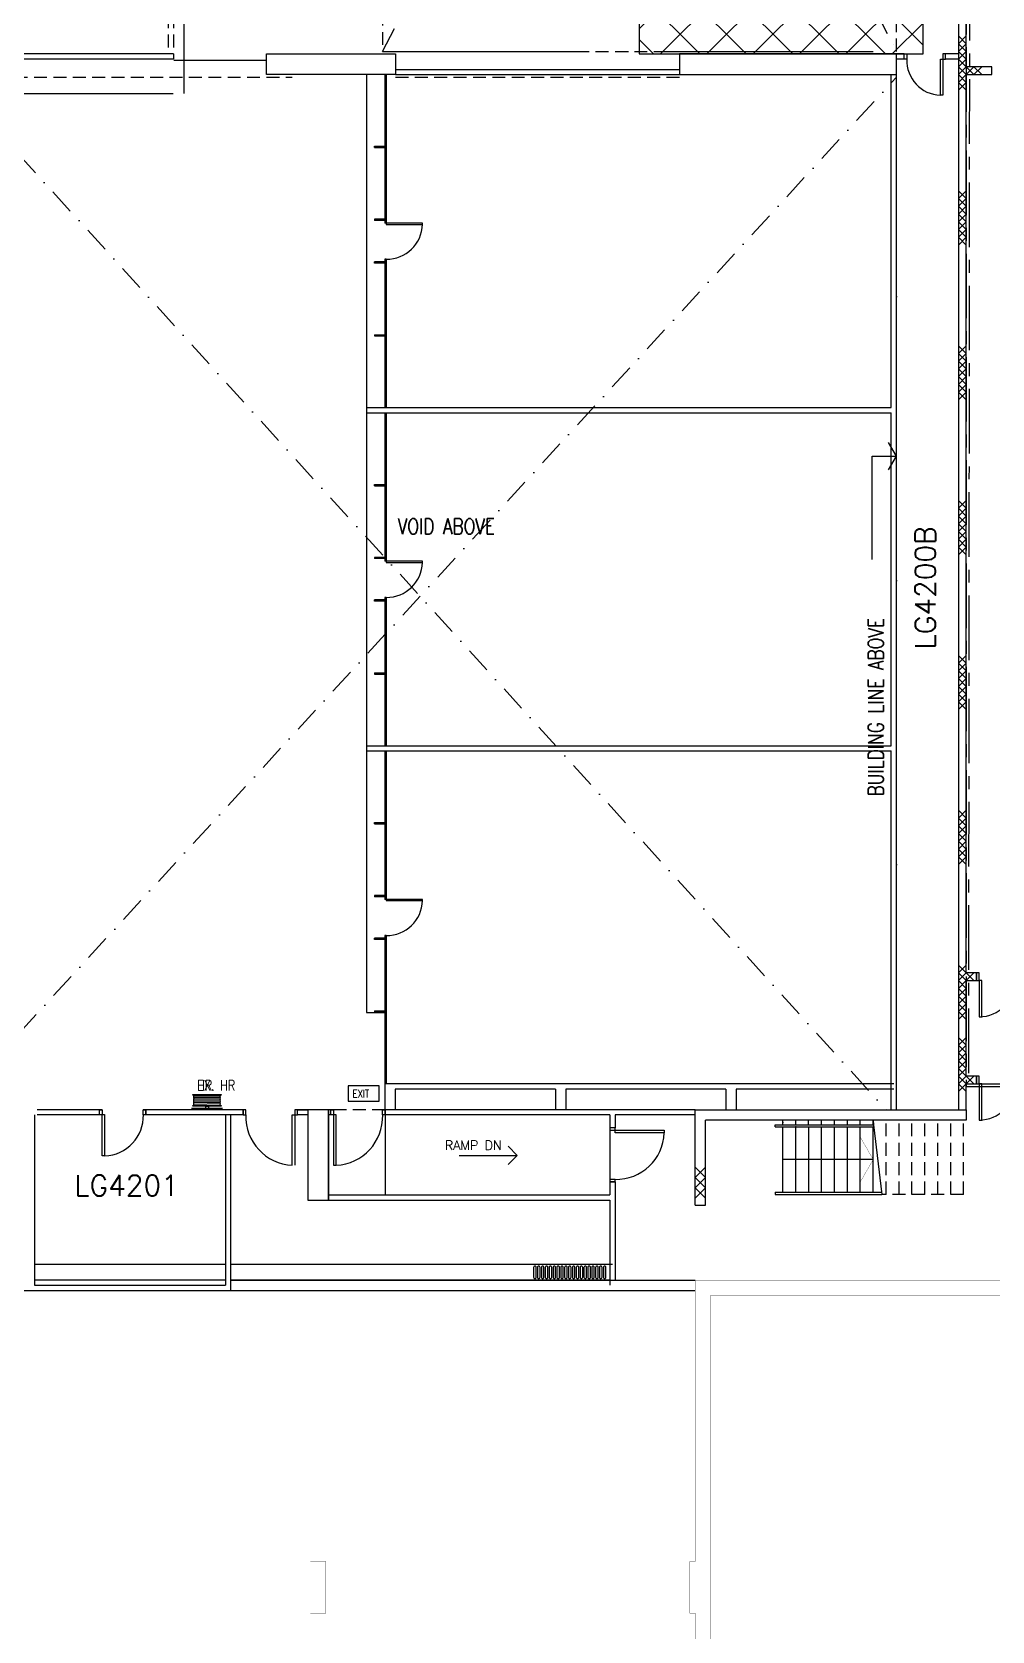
# Model space of a CAD drawing. Extents: x -163002 to 22103, y -98847 to 51643.
# Drawn here: x -96290 to -77700, y -82598 to -51624 of the extents above; entities that cross this region are included whole.
import ezdxf

# ---------------------------------------------------------------- set-up
doc = ezdxf.new("R2010")
doc.units = 0
doc.header["$LTSCALE"] = 1000
doc.header["$MEASUREMENT"] = 0
for name, pattern in [('s1108a$0$CENTER', [2, 1.25, -0.25, 0.25, -0.25]), ('s1108a$0$DASHDOT', [1, 0.5, -0.25, 0, -0.25]), ('s1108a$0$DOT-CEN2', [5.5, 4, -0.75, 0, -0.75]), ('s1108a$0$DOT-CEN3', [13, 10, -1.5, 0, -1.5]), ('s1108a$0$HIDDEN', [0.375, 0.25, -0.125])]:
    doc.linetypes.add(name, pattern=pattern)
doc.layers.get('0').update_dxf_attribs({"linetype": 'CONTINUOUS'})
for name, color, linetype in [('s1108a$0$20', 1, 'CONTINUOUS'), ('s1108a$0$22', 7, 'CONTINUOUS'), ('s1108a$0$23', 7, 'CONTINUOUS'), ('s1108a$0$25', 7, 'CONTINUOUS'), ('s1108a$0$30', 7, 'CONTINUOUS'), ('s1108a$0$48', 7, 'CONTINUOUS'), ('s1108a$0$56', 7, 'CONTINUOUS'), ('s1108a$0$6', 7, 'CONTINUOUS'), ('s1108a$0$7', 7, 'CONTINUOUS'), ('s1108a$0$9', 7, 'CONTINUOUS'), ('s1108a$0$CHANN', 9, 'CONTINUOUS'), ('s1108a$0$DOOR', 1, 'CONTINUOUS'), ('s1108a$0$EX-SERV', 8, 's1108a$0$DOT-CEN2'), ('s1108a$0$FS', 1, 'CONTINUOUS'), ('s1108a$0$GLASS', 11, 'CONTINUOUS'), ('s1108a$0$NEW-BWL', 4, 'CONTINUOUS'), ('s1108a$0$NEW-CRB', 12, 'CONTINUOUS'), ('s1108a$0$NEW-DR', 2, 'CONTINUOUS'), ('s1108a$0$NEW-RAMP', 6, 'CONTINUOUS'), ('s1108a$0$NEW-TXT', 6, 'CONTINUOUS'), ('s1108a$0$NEW-WAL', 4, 'CONTINUOUS'), ('s1108a$0$NEW1', 1, 'CONTINUOUS'), ('s1108a$0$PART', 4, 'CONTINUOUS'), ('s1108a$0$ROOM-NO', 4, 'CONTINUOUS'), ('s1108a$0$VOID-ABV', 15, 's1108a$0$DOT-CEN3')]:
    doc.layers.add(name, color=color, linetype=linetype)
doc.styles.add('s1108a$0$STANDARD', font='SIMPLEX')

# ---------------------------------------------------------------- blocks, each defined once
blk = doc.blocks.new('s1108a$0$D1500B')
at = {"layer": 's1108a$0$30', "color": 11, "linetype": 'Continuous'}
for points in [[(0.05, 0.15), (0.1, 0.15), (0.1, 0.85), (0.05, 0.85)], [(1.4, 0.15), (1.45, 0.15), (1.45, 0.85), (1.4, 0.85)], [(0, 0), (0.05, 0), (0.05, 0.15), (0, 0.15)], [(1.45, 0), (1.5, 0), (1.5, 0.15), (1.45, 0.15)]]:
    blk.add_lwpolyline(points, close=True, dxfattribs=at)
for centre, start, end in [((0.05, 0.15), 0, 90), ((1.450002, 0.15), 90, 180)]:
    blk.add_arc(centre, 0.700001, start, end, dxfattribs=at)
blk = doc.blocks.new('s1108a$0$H450')
at = {"layer": 's1108a$0$22', "color": 1, "linetype": 'Continuous'}
for points in [[(0, 0.15), (0.15, 0), (0.3, 0.15), (0.45, 0)], [(0, 0), (0.15, 0.15), (0.3, 0), (0.45, 0.15)]]:
    blk.add_lwpolyline(points, dxfattribs=at)
blk = doc.blocks.new('s1108a$0$HR')
at = {"layer": 's1108a$0$56', "color": 1, "linetype": 'Continuous'}
for p, q in [((-0.3, 0), (0.3, 0)), ((0.249, -0.0595), (-0.2491, -0.0671)), ((0.249, -0.0863), (-0.2491, -0.0939)), ((0.249, -0.1131), (-0.2491, -0.1207)), ((0.249, -0.1399), (-0.2491, -0.1475)), ((0.249, -0.1667), (-0.2491, -0.1743)), ((-0.2491, -0.201), (0.249, -0.1934)), ((0.249, -0.2202), (-0.2491, -0.2278)), ((0.249, -0.247), (-0.2491, -0.2546))]:
    blk.add_line(p, q, dxfattribs=at)
for points in [[(-0.275, -0.0575), (-0.275, -0.045), (0.275, -0.045), (0.275, -0.0575)], [(0.275, -0.2575), (0.275, -0.27), (-0.275, -0.27), (-0.275, -0.2575)], [(0.02, -0.0001), (0.02, -0.045), (-0.03, -0.045), (-0.03, -0.0001)]]:
    blk.add_lwpolyline(points, close=True, dxfattribs=at)
for centre, start, end in [((-0.2491, -0.08055), 89.999978, 269.999972), ((-0.2491, -0.107336), 89.999978, 269.999972), ((-0.2491, -0.134122), 89.999978, 269.999972), ((-0.2491, -0.160907), 89.999978, 269.999972), ((-0.2491, -0.187693), 89.999978, 269.999972), ((-0.2491, -0.214479), 89.999978, 269.999972), ((-0.2491, -0.241265), 89.999978, 269.999972), ((0.249, -0.07295), 270.000025, 90.000019), ((0.249, -0.099736), 270.000025, 90.000019), ((0.249, -0.126522), 270.000025, 90.000019), ((0.249, -0.153307), 270.000025, 90.000019), ((0.249, -0.180093), 270.000025, 90.000019), ((0.249, -0.206879), 270.000025, 90.000019), ((0.249, -0.233665), 270.000025, 90.000019)]:
    blk.add_arc(centre, 0.013393, start, end, dxfattribs=at)
blk = doc.blocks.new('s1108a$0$EXIT')
at = {"layer": 's1108a$0$56', "color": 1, "linetype": 'Continuous'}
blk.add_lwpolyline([(0, 0), (0.6, 0), (0.6, 0.3), (0, 0.3)], close=True, dxfattribs=at)
at = {"layer": 's1108a$0$56', "color": 1, "linetype": 'Continuous', "style": 's1108a$0$STANDARD', "width": 0.8}
blk.add_text('EXIT', height=0.15, dxfattribs=at).set_placement((0.0816, 0.0747))
blk = doc.blocks.new('s1108a')
h = blk.add_hatch()
h.set_pattern_fill('ANSI37', color=9, scale=200)
h.set_pattern_definition([(45, (675.4, 12990.56), (-449.0128, 449.0128), []), (135, (675.4, 12990.56), (-449.0128, -449.0128), [])])
h.paths.add_polyline_path([(-84534, -52050), (-79034, -52050), (-79034, -48450), (-84534, -48450)])
at = {"color": 9}
blk.add_lwpolyline([(-84534, -52050), (-79034, -52050), (-79034, -48450), (-84534, -48450)], close=True, dxfattribs=at)
at = {"layer": 's1108a$0$20', "color": 14, "linetype": 'Continuous'}
for p, q in [((-78200, -52300), (-78200, -47603)), ((-77700, -52300), (-78200, -52300)), ((-77700, -52450), (-77700, -52300)), ((-78200, -52450), (-77700, -52450)), ((-83450, -72500), (-78200, -72500)), ((-78200, -72700), (-83250, -72700)), ((-78350, -72500), (-78200, -72500)), ((-78200, -72500), (-78200, -72700)), ((-78200, -72500), (-78200, -72700))]:
    blk.add_line(p, q, dxfattribs=at)
at = {"layer": 's1108a$0$20', "linetype": 's1108a$0$HIDDEN'}
for p, q in [((-93650, -49050), (-93650, -52050)), ((-93550, -49050), (-93550, -52150))]:
    blk.add_line(p, q, dxfattribs=at)
at = {"layer": 's1108a$0$20', "color": 8, "linetype": 'Continuous'}
blk.add_line((-77700, -52450), (-77700, -52300), dxfattribs=at)
at = {"layer": 's1108a$0$20', "color": 14, "linetype": 'Continuous'}
for points in [[(-78350, -47603), (-78350, -72500), (-78200, -72500), (-78200, -72000), (-78000, -72000), (-78000, -71850), (-78200, -71850), (-78200, -70000), (-78000, -70000), (-78000, -69850), (-78200, -69850), (-78200, -52450), (-77700, -52450)], [(-77700, -52300), (-78200, -52300), (-78200, -47603)]]:
    blk.add_lwpolyline(points, dxfattribs=at)
at = {"layer": 's1108a$0$22', "color": 14, "linetype": 'Continuous'}
for p, q in [((-78050, -69850), (-78200, -70000)), ((-78200, -69850), (-78050, -70000)), ((-78050, -71850), (-78200, -72000)), ((-78200, -71850), (-78050, -72000))]:
    blk.add_line(p, q, dxfattribs=at)
for points in [[(-78350, -51700), (-78200, -51850), (-78350, -52000), (-78200, -52150), (-78350, -52300), (-78200, -52450), (-78350, -52600), (-78200, -52750)], [(-78200, -51700), (-78350, -51850), (-78200, -52000), (-78350, -52150), (-78200, -52300), (-78350, -52450), (-78200, -52600), (-78350, -52750)], [(-78350, -51700), (-78200, -51850), (-78350, -52000), (-78200, -52150), (-78350, -52300), (-78200, -52450), (-78350, -52600), (-78200, -52750)], [(-78200, -51700), (-78350, -51850), (-78200, -52000), (-78350, -52150), (-78200, -52300), (-78350, -52450), (-78200, -52600), (-78350, -52750)], [(-78200, -52450), (-78050, -52300), (-77900, -52450)], [(-78200, -52300), (-78050, -52450), (-77900, -52300)], [(-78200, -52450), (-78050, -52300), (-77900, -52450)], [(-78200, -52300), (-78050, -52450), (-77900, -52300)], [(-78350, -54700), (-78200, -54850), (-78350, -55000), (-78200, -55150), (-78350, -55300), (-78200, -55450), (-78350, -55600), (-78200, -55750)], [(-78200, -54700), (-78350, -54850), (-78200, -55000), (-78350, -55150), (-78200, -55300), (-78350, -55450), (-78200, -55600), (-78350, -55750)], [(-78350, -54700), (-78200, -54850), (-78350, -55000), (-78200, -55150), (-78350, -55300), (-78200, -55450), (-78350, -55600), (-78200, -55750)], [(-78200, -54700), (-78350, -54850), (-78200, -55000), (-78350, -55150), (-78200, -55300), (-78350, -55450), (-78200, -55600), (-78350, -55750)], [(-78350, -57700), (-78200, -57850), (-78350, -58000), (-78200, -58150), (-78350, -58300), (-78200, -58450), (-78350, -58600), (-78200, -58750)], [(-78200, -57700), (-78350, -57850), (-78200, -58000), (-78350, -58150), (-78200, -58300), (-78350, -58450), (-78200, -58600), (-78350, -58750)], [(-78350, -57700), (-78200, -57850), (-78350, -58000), (-78200, -58150), (-78350, -58300), (-78200, -58450), (-78350, -58600), (-78200, -58750)], [(-78200, -57700), (-78350, -57850), (-78200, -58000), (-78350, -58150), (-78200, -58300), (-78350, -58450), (-78200, -58600), (-78350, -58750)], [(-78350, -60700), (-78200, -60850), (-78350, -61000), (-78200, -61150), (-78350, -61300), (-78200, -61450), (-78350, -61600), (-78200, -61750)], [(-78200, -60700), (-78350, -60850), (-78200, -61000), (-78350, -61150), (-78200, -61300), (-78350, -61450), (-78200, -61600), (-78350, -61750)], [(-78350, -60700), (-78200, -60850), (-78350, -61000), (-78200, -61150), (-78350, -61300), (-78200, -61450), (-78350, -61600), (-78200, -61750)], [(-78200, -60700), (-78350, -60850), (-78200, -61000), (-78350, -61150), (-78200, -61300), (-78350, -61450), (-78200, -61600), (-78350, -61750)], [(-78350, -63700), (-78200, -63850), (-78350, -64000), (-78200, -64150), (-78350, -64300), (-78200, -64450), (-78350, -64600), (-78200, -64750)], [(-78200, -63700), (-78350, -63850), (-78200, -64000), (-78350, -64150), (-78200, -64300), (-78350, -64450), (-78200, -64600), (-78350, -64750)], [(-78350, -63700), (-78200, -63850), (-78350, -64000), (-78200, -64150), (-78350, -64300), (-78200, -64450), (-78350, -64600), (-78200, -64750)], [(-78200, -63700), (-78350, -63850), (-78200, -64000), (-78350, -64150), (-78200, -64300), (-78350, -64450), (-78200, -64600), (-78350, -64750)], [(-78350, -66700), (-78200, -66850), (-78350, -67000), (-78200, -67150), (-78350, -67300), (-78200, -67450), (-78350, -67600), (-78200, -67750)], [(-78200, -66700), (-78350, -66850), (-78200, -67000), (-78350, -67150), (-78200, -67300), (-78350, -67450), (-78200, -67600), (-78350, -67750)], [(-78350, -69700), (-78200, -69850), (-78350, -70000), (-78200, -70150), (-78350, -70300), (-78200, -70450), (-78350, -70600), (-78200, -70750)], [(-78200, -69700), (-78350, -69850), (-78200, -70000), (-78350, -70150), (-78200, -70300), (-78350, -70450), (-78200, -70600), (-78350, -70750)], [(-78350, -71100), (-78200, -71250), (-78350, -71400), (-78200, -71550), (-78350, -71700), (-78200, -71850), (-78350, -72000), (-78200, -72150)], [(-78200, -71100), (-78350, -71250), (-78200, -71400), (-78350, -71550), (-78200, -71700), (-78350, -71850), (-78200, -72000), (-78350, -72150)]]:
    blk.add_lwpolyline(points, dxfattribs=at)
at = {"layer": 's1108a$0$23', "color": 2, "linetype": 's1108a$0$DASHDOT'}
for p, q in [((-89500, -32500), (-79550, -52000)), ((-89500, -52000), (-79550, -32500)), ((-97900, -72500), (-79550, -52500)), ((-97900, -52500), (-79750, -72500))]:
    blk.add_line(p, q, dxfattribs=at)
at = {"layer": 's1108a$0$23', "color": 2, "linetype": 's1108a$0$HIDDEN'}
for p, q in [((-79550, -52000), (-79550, -32500)), ((-97000, -52500), (-91250, -52500)), ((-89250, -52500), (-83750, -52500)), ((-89250, -52500), (-83750, -52500)), ((-79550, -72500), (-79550, -52500)), ((-79550, -72500), (-79550, -52500)), ((-83450, -72500), (-90550, -72500))]:
    blk.add_line(p, q, dxfattribs=at)
blk.add_lwpolyline([(-89500, -32500), (-89500, -52000), (-83750, -52000)], dxfattribs=at)
at = {"layer": 's1108a$0$23', "color": 10, "linetype": 'Continuous'}
for points in [[(-92440, -75800), (-83450, -75800)], [(-113100, -81250), (-113100, -76000), (-83450, -76000)]]:
    blk.add_lwpolyline(points, dxfattribs=at)
at = {"layer": 's1108a$0$25', "color": 10, "linetype": 'Continuous'}
for p, q in [((-81751, -72791), (-81751, -72701)), ((-81501, -72791), (-81501, -72701)), ((-81251, -72791), (-81251, -72701)), ((-81001, -72791), (-81001, -72701)), ((-80751, -72791), (-80751, -72701)), ((-80501, -72791), (-80501, -72701)), ((-80251, -72791), (-80251, -72701)), ((-80003, -72699), (-79992, -72790)), ((-80001, -72791), (-80001, -72701)), ((-81900, -72790), (-79991, -72790)), ((-81900, -72830), (-81900, -72790)), ((-81900, -72830), (-79986, -72830)), ((-81750, -74100), (-81750, -72830)), ((-81501, -72831), (-81500, -72831)), ((-81500, -74100), (-81500, -72830)), ((-81250, -74100), (-81250, -72830)), ((-81000, -74100), (-81000, -72830)), ((-80750, -74100), (-80750, -72830)), ((-80500, -74100), (-80500, -72830)), ((-80250, -74100), (-80250, -72830)), ((-80000, -74100), (-80000, -72830)), ((-79992, -72790), (-79834, -74140)), ((-80000, -73465), (-81750, -73465)), ((-81900, -74100), (-79838, -74100)), ((-81900, -74100), (-81900, -74140)), ((-81900, -74140), (-79834, -74140))]:
    blk.add_line(p, q, dxfattribs=at)
at = {"layer": 's1108a$0$25', "color": 10, "linetype": 's1108a$0$HIDDEN'}
for p, q in [((-79750, -74140), (-79750, -72700)), ((-79500, -74140), (-79500, -72700)), ((-79250, -74140), (-79250, -72700)), ((-79000, -74140), (-79000, -72700)), ((-78750, -74140), (-78750, -72700)), ((-78500, -74140), (-78500, -72700)), ((-78250, -74140), (-78250, -72700)), ((-78250, -74140), (-79834, -74140))]:
    blk.add_line(p, q, dxfattribs=at)
at = {"layer": 's1108a$0$25', "color": 10, "linetype": 'Continuous', "const_width": 5}
for points in [[(-80000, -73465), (-80250, -73032)], [(-80000, -73465), (-80250, -73898)]]:
    blk.add_lwpolyline(points, dxfattribs=at)
at = {"layer": 's1108a$0$25', "color": 10, "linetype": 'Continuous'}
for p in [(-81750, -72750), (-81501, -72831)]:
    blk.add_point(p, dxfattribs=at)
at = {"layer": 's1108a$0$30', "color": 1}
for points in [[(-79400, -52150), (-79400, -52050), (-79350, -52050), (-79350, -52150)], [(-78600, -52150), (-78600, -52050), (-78650, -52050), (-78650, -52150)]]:
    blk.add_lwpolyline(points, close=True, dxfattribs=at)
at = {"layer": 's1108a$0$30', "color": 8}
for points in [[(-79400, -52150), (-79400, -52050), (-79350, -52050), (-79350, -52150)], [(-78600, -52150), (-78600, -52050), (-78650, -52050), (-78650, -52150)]]:
    blk.add_lwpolyline(points, close=True, dxfattribs=at)
at = {"layer": 's1108a$0$30', "color": 1, "linetype": 'Continuous'}
blk.add_lwpolyline([(-78700, -52150), (-78650, -52150), (-78650, -52850), (-78700, -52850)], close=True, dxfattribs=at)
at = {"layer": 's1108a$0$30', "color": 8, "linetype": 'Continuous'}
blk.add_lwpolyline([(-78700, -52150), (-78650, -52150), (-78650, -52850), (-78700, -52850)], close=True, dxfattribs=at)
at = {"layer": 's1108a$0$30', "color": 1, "linetype": 'Continuous'}
blk.add_arc((-78675, -52175), 675, 177.8789, 267.8789, dxfattribs=at)
at = {"layer": 's1108a$0$30', "color": 8, "linetype": 'Continuous'}
blk.add_arc((-78675, -52175), 675, 177.8789, 267.8789, dxfattribs=at)
at = {"layer": 's1108a$0$48', "color": 2, "linetype": 'Continuous'}
for points in [[(-79704, -60108), (-79550, -59842), (-79704, -59576)], [(-80023, -61842), (-80023, -59842), (-79550, -59842)]]:
    blk.add_lwpolyline(points, dxfattribs=at)
at = {"layer": 's1108a$0$48', "color": 8, "linetype": 'Continuous'}
blk.add_lwpolyline([(-79704, -60108), (-79550, -59842), (-79704, -59576)], dxfattribs=at)
at = {"layer": 's1108a$0$6', "color": 14, "linetype": 'Continuous', "const_width": 5}
for points in [[(-89250, -52450), (-91750, -52450), (-91750, -52050), (-89250, -52050)], [(-89250, -52450), (-91750, -52450), (-91750, -52050), (-89250, -52050)], [(-83750, -52450), (-79550, -52450), (-79550, -52050), (-83750, -52050)], [(-83750, -52450), (-79550, -52450), (-79550, -52050), (-83750, -52050)], [(-90950, -74250), (-90550, -74250), (-90550, -72500), (-90950, -72500)], [(-90900, -82250), (-90600, -82250), (-90600, -81250), (-90900, -81250)]]:
    blk.add_lwpolyline(points, close=True, dxfattribs=at)
at = {"layer": 's1108a$0$6', "linetype": 'Continuous'}
for points in [[(-89250, -52450), (-91750, -52450), (-91750, -52050), (-89250, -52050)], [(-83750, -52450), (-79550, -52450), (-79550, -52050), (-83750, -52050)], [(-83750, -52450), (-79550, -52450), (-79550, -52050), (-83750, -52050)], [(-90950, -74250), (-90550, -74250), (-90550, -72500), (-90950, -72500)], [(-90950, -74250), (-90550, -74250), (-90550, -72500), (-90950, -72500)]]:
    blk.add_lwpolyline(points, close=True, dxfattribs=at)
at = {"layer": 's1108a$0$6', "color": 8, "linetype": 'Continuous'}
blk.add_lwpolyline([(-90450, -72500), (-90800, -72500)], dxfattribs=at)
at = {"layer": 's1108a$0$6', "linetype": 'Continuous'}
for points in [[(-90450, -72500), (-90800, -72500)], [(-90550, -72500), (-90550, -74250)]]:
    blk.add_lwpolyline(points, dxfattribs=at)
at = {"layer": 's1108a$0$7', "color": 4, "linetype": 's1108a$0$CENTER'}
for points in [[(-76250, -32300), (-76250, -32550), (-78118, -32539), (-78157, -72000), (-76200, -72000)], [(-78200, -45920), (-78200, -72050), (-76200, -72050)]]:
    blk.add_lwpolyline(points, dxfattribs=at)
at = {"layer": 's1108a$0$9', "color": 10, "linetype": 'Continuous', "const_width": 5}
for points in [[(-62807, -65300), (-76500, -65300), (-76500, -75800), (-83450, -75800)], [(-62598, -65600), (-76200, -65600), (-76200, -76100), (-83150, -76100), (-83150, -89300)], [(-83450, -89300), (-83450, -82250), (-83550, -82250), (-83550, -81250), (-83450, -81250), (-83450, -75800)]]:
    blk.add_lwpolyline(points, dxfattribs=at)
at = {"layer": 's1108a$0$CHANN'}
for p, q in [((-92540, -75499), (-96240, -75499)), ((-85050, -75499), (-92440, -75499)), ((-92540, -75799), (-96240, -75799)), ((-85100, -75799), (-92440, -75799))]:
    blk.add_line(p, q, dxfattribs=at)
for points in [[(-86552, -75769), (-86550, -75769, 0.414214), (-86526, -75745), (-86526, -75553, 0.414214), (-86550, -75529), (-86552, -75529, 0.414214), (-86576, -75553), (-86576, -75745, 0.414214)], [(-86477, -75769), (-86475, -75769, 0.414214), (-86451, -75745), (-86451, -75553, 0.414214), (-86475, -75529), (-86477, -75529, 0.414214), (-86501, -75553), (-86501, -75745, 0.414214)], [(-86402, -75769), (-86400, -75769, 0.414214), (-86376, -75745), (-86376, -75553, 0.414214), (-86400, -75529), (-86402, -75529, 0.414214), (-86426, -75553), (-86426, -75745, 0.414214)], [(-86327, -75769), (-86325, -75769, 0.414214), (-86301, -75745), (-86301, -75553, 0.414214), (-86325, -75529), (-86327, -75529, 0.414214), (-86351, -75553), (-86351, -75745, 0.414214)], [(-86252, -75769), (-86250, -75769, 0.414214), (-86226, -75745), (-86226, -75553, 0.414214), (-86250, -75529), (-86252, -75529, 0.414214), (-86276, -75553), (-86276, -75745, 0.414214)], [(-86177, -75769), (-86175, -75769, 0.414214), (-86151, -75745), (-86151, -75553, 0.414214), (-86175, -75529), (-86177, -75529, 0.414214), (-86201, -75553), (-86201, -75745, 0.414214)], [(-86102, -75769), (-86100, -75769, 0.414214), (-86076, -75745), (-86076, -75553, 0.414214), (-86100, -75529), (-86102, -75529, 0.414214), (-86126, -75553), (-86126, -75745, 0.414214)], [(-86027, -75769), (-86025, -75769, 0.414214), (-86001, -75745), (-86001, -75553, 0.414214), (-86025, -75529), (-86027, -75529, 0.414214), (-86051, -75553), (-86051, -75745, 0.414214)], [(-85952, -75769), (-85950, -75769, 0.414214), (-85926, -75745), (-85926, -75553, 0.414214), (-85950, -75529), (-85952, -75529, 0.414214), (-85976, -75553), (-85976, -75745, 0.414214)], [(-85877, -75769), (-85875, -75769, 0.414214), (-85851, -75745), (-85851, -75553, 0.414214), (-85875, -75529), (-85877, -75529, 0.414214), (-85901, -75553), (-85901, -75745, 0.414214)], [(-85802, -75769), (-85800, -75769, 0.414214), (-85776, -75745), (-85776, -75553, 0.414214), (-85800, -75529), (-85802, -75529, 0.414214), (-85826, -75553), (-85826, -75745, 0.414214)], [(-85727, -75769), (-85725, -75769, 0.414214), (-85701, -75745), (-85701, -75553, 0.414214), (-85725, -75529), (-85727, -75529, 0.414214), (-85751, -75553), (-85751, -75745, 0.414214)], [(-85652, -75769), (-85650, -75769, 0.414214), (-85626, -75745), (-85626, -75553, 0.414214), (-85650, -75529), (-85652, -75529, 0.414214), (-85676, -75553), (-85676, -75745, 0.414214)], [(-85577, -75769), (-85575, -75769, 0.414214), (-85551, -75745), (-85551, -75553, 0.414214), (-85575, -75529), (-85577, -75529, 0.414214), (-85601, -75553), (-85601, -75745, 0.414214)], [(-85502, -75769), (-85500, -75769, 0.414214), (-85476, -75745), (-85476, -75553, 0.414214), (-85500, -75529), (-85502, -75529, 0.414214), (-85526, -75553), (-85526, -75745, 0.414214)], [(-85427, -75769), (-85425, -75769, 0.414214), (-85401, -75745), (-85401, -75553, 0.414214), (-85425, -75529), (-85427, -75529, 0.414214), (-85451, -75553), (-85451, -75745, 0.414214)], [(-85352, -75769), (-85350, -75769, 0.414214), (-85326, -75745), (-85326, -75553, 0.414214), (-85350, -75529), (-85352, -75529, 0.414214), (-85376, -75553), (-85376, -75745, 0.414214)], [(-85277, -75769), (-85275, -75769, 0.414214), (-85251, -75745), (-85251, -75553, 0.414214), (-85275, -75529), (-85277, -75529, 0.414214), (-85301, -75553), (-85301, -75745, 0.414214)], [(-85202, -75769), (-85200, -75769, 0.414214), (-85176, -75745), (-85176, -75553, 0.414214), (-85200, -75529), (-85202, -75529, 0.414214), (-85226, -75553), (-85226, -75745, 0.414214)]]:
    blk.add_lwpolyline(points, format="xyb", close=True, dxfattribs=at)
at = {"layer": 's1108a$0$DOOR', "color": 8, "linetype": 'Continuous'}
for p, q in [((-91250, -73575), (-91250, -72600)), ((-91250, -72600), (-91200, -72600)), ((-91200, -72600), (-91200, -73575))]:
    blk.add_line(p, q, dxfattribs=at)
for points in [[(-92200, -72500), (-92200, -72600), (-92150, -72600), (-92150, -72500)], [(-91200, -72500), (-91200, -72600), (-91150, -72600), (-91150, -72500)], [(-90450, -72500), (-90450, -72600), (-90500, -72600), (-90500, -72500)], [(-90450, -72600), (-90450, -73575), (-90400, -73575), (-90400, -72600)], [(-89450, -72500), (-89450, -72600), (-89500, -72600), (-89500, -72500)], [(-85100, -72899), (-85000, -72899), (-85000, -72849), (-85100, -72849)], [(-85000, -72899), (-84050, -72899), (-84050, -72949), (-85000, -72949)], [(-85100, -73899), (-85000, -73899), (-85000, -73849), (-85100, -73849)]]:
    blk.add_lwpolyline(points, close=True, dxfattribs=at)
for centre, radius, start, end in [((-91203, -72629), 948, 178.2681, 267.1507), ((-90447, -72629), 948, 272.8493, 1.7319), ((-84975, -72924), 925, 268.4518, 358.4518)]:
    blk.add_arc(centre, radius, start, end, dxfattribs=at)
at = {"layer": 's1108a$0$EX-SERV', "color": 8}
blk.add_line((-93351, -33902), (-93351, -52813), dxfattribs=at)
at = {"layer": 's1108a$0$EX-SERV'}
blk.add_line((-97556, -52813), (-93351, -52813), dxfattribs=at)
at = {"layer": 's1108a$0$GLASS'}
for p, q in [((-89455, -52450), (-89455, -55325)), ((-89430, -52450), (-89430, -55325)), ((-89655, -53837), (-89455, -53837)), ((-89655, -53862), (-89655, -53837)), ((-89655, -53862), (-89455, -53862)), ((-89655, -55250), (-89655, -55275)), ((-89455, -55250), (-89655, -55250)), ((-89455, -55275), (-89655, -55275)), ((-89455, -56025), (-89455, -58900)), ((-89430, -56025), (-89430, -58900)), ((-89655, -56100), (-89655, -56075)), ((-89455, -56075), (-89655, -56075)), ((-89455, -56100), (-89655, -56100)), ((-89655, -57487), (-89655, -57512)), ((-89655, -57487), (-89455, -57487)), ((-89655, -57512), (-89455, -57512)), ((-89455, -59000), (-89455, -61875)), ((-89430, -59000), (-89430, -61875)), ((-89655, -60412), (-89655, -60387)), ((-89655, -60387), (-89455, -60387)), ((-89655, -60412), (-89455, -60412)), ((-89655, -61800), (-89655, -61825)), ((-89455, -61800), (-89655, -61800)), ((-89455, -61825), (-89655, -61825)), ((-89655, -62650), (-89655, -62625)), ((-89455, -62625), (-89655, -62625)), ((-89455, -62650), (-89655, -62650)), ((-89455, -62575), (-89455, -65450)), ((-89430, -62575), (-89430, -65450)), ((-89655, -64037), (-89655, -64062)), ((-89655, -64037), (-89455, -64037)), ((-89655, -64062), (-89455, -64062)), ((-89455, -65550), (-89455, -68425)), ((-89430, -65550), (-89430, -68425)), ((-89655, -66937), (-89455, -66937)), ((-89655, -66962), (-89655, -66937)), ((-89655, -66962), (-89455, -66962)), ((-89455, -68350), (-89655, -68350)), ((-89655, -68350), (-89655, -68375)), ((-89455, -68375), (-89655, -68375)), ((-89455, -69175), (-89655, -69175)), ((-89655, -69200), (-89655, -69175)), ((-89455, -69200), (-89655, -69200)), ((-89455, -69125), (-89455, -72000)), ((-89430, -69125), (-89430, -72000)), ((-89655, -70587), (-89455, -70587)), ((-89655, -70587), (-89655, -70612)), ((-89655, -70612), (-89455, -70612)), ((-89455, -72000), (-89455, -72500))]:
    blk.add_line(p, q, dxfattribs=at)
at = {"layer": 's1108a$0$GLASS', "color": 8}
for p, q in [((-89655, -53862), (-89655, -53837)), ((-89655, -55250), (-89655, -55275)), ((-89655, -56100), (-89655, -56075))]:
    blk.add_line(p, q, dxfattribs=at)
at = {"layer": 's1108a$0$GLASS', "linetype": 'Continuous'}
for p, q in [((-89430, -55325), (-89455, -55325)), ((-89430, -56025), (-89455, -56025)), ((-89430, -61875), (-89455, -61875)), ((-89430, -62575), (-89455, -62575)), ((-89430, -68425), (-89455, -68425)), ((-89430, -69125), (-89455, -69125))]:
    blk.add_line(p, q, dxfattribs=at)
for points in [[(-89430, -55325), (-89430, -55350), (-88730, -55350), (-88730, -55325)], [(-89430, -61875), (-89430, -61900), (-88730, -61900), (-88730, -61875)], [(-89430, -68425), (-89430, -68450), (-88730, -68450), (-88730, -68425)]]:
    blk.add_lwpolyline(points, close=True, dxfattribs=at)
for centre in [(-89418, -55337), (-89418, -61887), (-89418, -68437)]:
    blk.add_arc(centre, 688, 268.9584, 358.9584, dxfattribs=at)
at = {"layer": 's1108a$0$NEW-BWL', "linetype": 'Continuous'}
for p, q in [((-83450, -72824), (-83450, -72500)), ((-83450, -72824), (-83450, -72500)), ((-83450, -74350), (-83450, -72600))]:
    blk.add_line(p, q, dxfattribs=at)
at = {"layer": 's1108a$0$NEW-BWL'}
for p, q in [((-83250, -74350), (-83250, -72700)), ((-83450, -74350), (-83250, -74350))]:
    blk.add_line(p, q, dxfattribs=at)
at = {"layer": 's1108a$0$NEW-CRB'}
blk.add_line((-89815, -52450), (-89815, -65480), dxfattribs=at)
at = {"layer": 's1108a$0$NEW-DR'}
for points in [[(-94983, -72500), (-94933, -72500), (-94933, -72600), (-94983, -72600)], [(-94933, -72594), (-94883, -72594), (-94883, -73394), (-94933, -73394)], [(-94135, -72500), (-94085, -72500), (-94085, -72600), (-94135, -72600)]]:
    blk.add_lwpolyline(points, close=True, dxfattribs=at)
blk.add_arc((-94908, -72619), 775, 271.8476, 1.8476, dxfattribs=at)
at = {"layer": 's1108a$0$NEW-RAMP'}
for p, q in [((-93545, -52170), (-91750, -52170)), ((-89450, -72600), (-89450, -74150)), ((-85100, -72725), (-85100, -74025))]:
    blk.add_line(p, q, dxfattribs=at)
at = {"layer": 's1108a$0$NEW-TXT'}
for p, q in [((-88015, -73384), (-86895, -73384)), ((-86895, -73384), (-87070, -73209)), ((-86895, -73384), (-87070, -73559))]:
    blk.add_line(p, q, dxfattribs=at)
at = {"layer": 's1108a$0$NEW-WAL'}
for p, q in [((-79600, -72000), (-89455, -72000)), ((-89455, -72000), (-89455, -72500)), ((-89255, -72100), (-89255, -72500)), ((-86155, -72100), (-89255, -72100)), ((-86155, -72100), (-86155, -72500)), ((-85955, -72100), (-85955, -72500)), ((-82855, -72100), (-85955, -72100)), ((-82855, -72100), (-82855, -72500)), ((-79600, -72100), (-82655, -72100)), ((-82655, -72100), (-82655, -72500)), ((-96240, -72600), (-96240, -75900)), ((-94983, -72600), (-94983, -72500)), ((-94085, -72600), (-94085, -72500)), ((-92540, -72600), (-92540, -75900))]:
    blk.add_line(p, q, dxfattribs=at)
at = {"layer": 's1108a$0$NEW-WAL', "color": 4, "linetype": 'Continuous'}
for points in [[(-105974, -76000), (-92440, -76000), (-92440, -72600)], [(-96241, -75900), (-92540, -75900)]]:
    blk.add_lwpolyline(points, dxfattribs=at)
at = {"layer": 's1108a$0$NEW1'}
for p, q in [((-89815, -65550), (-89815, -70619)), ((-89815, -70619), (-89455, -70619))]:
    blk.add_line(p, q, dxfattribs=at)
at = {"layer": 's1108a$0$PART', "linetype": 'Continuous'}
for p, q in [((-93550, -52050), (-96500, -52050)), ((-93550, -52150), (-96500, -52150)), ((-85100, -72600), (-85100, -72849)), ((-85000, -72600), (-85000, -72849)), ((-85100, -73899), (-85100, -74150)), ((-85000, -73899), (-85000, -75800)), ((-85100, -74250), (-85100, -75900))]:
    blk.add_line(p, q, dxfattribs=at)
at = {"layer": 's1108a$0$PART'}
for p, q in [((-79400, -52050), (-79550, -52050)), ((-79400, -52050), (-79550, -52050)), ((-79400, -52150), (-79550, -52150)), ((-79400, -52150), (-79550, -52150)), ((-79400, -52150), (-79400, -52050)), ((-79400, -52150), (-79400, -52050)), ((-78350, -52050), (-78600, -52050)), ((-78600, -52150), (-78600, -52050)), ((-78600, -52150), (-78600, -52050)), ((-78350, -52050), (-78600, -52050)), ((-78350, -52150), (-78600, -52150)), ((-78350, -52150), (-78600, -52150)), ((-89250, -52350), (-83750, -52350)), ((-89250, -52350), (-83750, -52350)), ((-89250, -52450), (-83750, -52450)), ((-89250, -52450), (-83750, -52450)), ((-79650, -58900), (-79650, -52450)), ((-79650, -58900), (-79650, -52450)), ((-79550, -72500), (-79550, -52450)), ((-79550, -72500), (-79550, -52450)), ((-89815, -58900), (-89815, -59000)), ((-89815, -58900), (-79650, -58900)), ((-89815, -58900), (-89815, -59000)), ((-89815, -59000), (-79650, -59000)), ((-79650, -65450), (-79650, -59000)), ((-79650, -65450), (-79650, -59000)), ((-89815, -65450), (-79650, -65450)), ((-89815, -65450), (-89815, -65550)), ((-89815, -65450), (-79650, -65450)), ((-89815, -65450), (-89815, -65550)), ((-89815, -65550), (-79650, -65550)), ((-89815, -65550), (-79650, -65550)), ((-79650, -72500), (-79650, -65550)), ((-79650, -72500), (-79650, -65550)), ((-94933, -72500), (-96187, -72500)), ((-94933, -72600), (-96187, -72600)), ((-94983, -72500), (-94997, -72500)), ((-92200, -72500), (-94135, -72500)), ((-92200, -72600), (-94135, -72600)), ((-92200, -72600), (-92200, -72500)), ((-90500, -72500), (-91150, -72500)), ((-91150, -72500), (-90950, -72500)), ((-91150, -72600), (-91150, -72500)), ((-90950, -72600), (-91150, -72600)), ((-90500, -72600), (-90550, -72600)), ((-90500, -72600), (-90500, -72500)), ((-83450, -72500), (-89450, -72500)), ((-83450, -72500), (-89450, -72500)), ((-89450, -72600), (-89450, -72500)), ((-85100, -72600), (-89450, -72600)), ((-83450, -72600), (-85000, -72600)), ((-83450, -72600), (-85000, -72600)), ((-85000, -72849), (-85100, -72849)), ((-85000, -73899), (-85100, -73899)), ((-90550, -74150), (-85100, -74150)), ((-90550, -74250), (-85100, -74250))]:
    blk.add_line(p, q, dxfattribs=at)
at = {"layer": 's1108a$0$PART', "color": 8}
for p, q in [((-79400, -52150), (-79400, -52050)), ((-79400, -52150), (-79400, -52050)), ((-78600, -52150), (-78600, -52050)), ((-78600, -52150), (-78600, -52050))]:
    blk.add_line(p, q, dxfattribs=at)
at = {"layer": 's1108a$0$VOID-ABV', "linetype": 's1108a$0$DOT-CEN2'}
for p, q in [((-89500, -52000), (-79550, -52000)), ((-79550, -72500), (-79550, -52450)), ((-79550, -72500), (-79550, -52450))]:
    blk.add_line(p, q, dxfattribs=at)
at = {"layer": 's1108a$0$VOID-ABV'}
blk.add_line((-94983, -72500), (-94997, -72500), dxfattribs=at)
at = {"zscale": 1000}
for name, p, xscale, yscale, rotation in [('s1108a$0$D1500B', (-76500, -69850), 999.9979999999999, 999.9979999999999, 180), ('s1108a$0$D1500B', (-76500, -71850), 999.9979999999999, 999.9979999999999, 180), ('s1108a$0$H450', (-83250, -74214), 1332.997, 1332.997, 90)]:
    blk.add_blockref(name, p, dxfattribs=dict(at, xscale=xscale, yscale=yscale, rotation=rotation))
at = {"layer": 's1108a$0$FS', "xscale": 999.9979999999999, "yscale": 999.9979999999999, "zscale": 1000}
blk.add_blockref('s1108a$0$EXIT', (-90165, -72337), dxfattribs=at)
at = {"layer": 's1108a$0$FS', "xscale": 999.9979999999999, "yscale": 999.9979999999999, "zscale": 1000, "rotation": 180}
blk.add_blockref('s1108a$0$HR', (-92902, -72476), dxfattribs=at)
blk.add_blockref('s1108a$0$HR', (-92902, -72476), dxfattribs=at)
at = {"layer": 's1108a$0$48', "color": 15, "linetype": 'Continuous', "style": 's1108a$0$STANDARD', "width": 0.8}
blk.add_text('BUILDING LINE ABOVE', height=300, rotation=90, dxfattribs=at).set_placement((-79801, -66431))
at = {"layer": 's1108a$0$FS', "color": 1, "linetype": 'Continuous', "style": 's1108a$0$STANDARD', "width": 0.8}
for s in ['HR', 'EX. HR']:
    blk.add_text(s, height=200, dxfattribs=at).set_placement((-93093, -72128))
at = {"layer": 's1108a$0$NEW-TXT', "style": 's1108a$0$STANDARD'}
blk.add_text('RAMP DN', height=180, dxfattribs=at).set_placement((-88295, -73279))
at = {"layer": 's1108a$0$ROOM-NO', "style": 's1108a$0$STANDARD'}
blk.add_text('LG4200B', height=400, rotation=90, dxfattribs=at).set_placement((-78791, -63581))
blk.add_text('LG4201', height=400, dxfattribs=at).set_placement((-95468, -74166))
at = {"layer": 's1108a$0$VOID-ABV', "linetype": 'Continuous', "style": 's1108a$0$STANDARD', "width": 0.8}
blk.add_text('VOID ABOVE', height=300, dxfattribs=at).set_placement((-89206, -61350))

msp = doc.modelspace()

# ---------------------------------------------------------------- block references
msp.add_blockref('s1108a', (0, 0))

doc.saveas('drawing.dxf')
